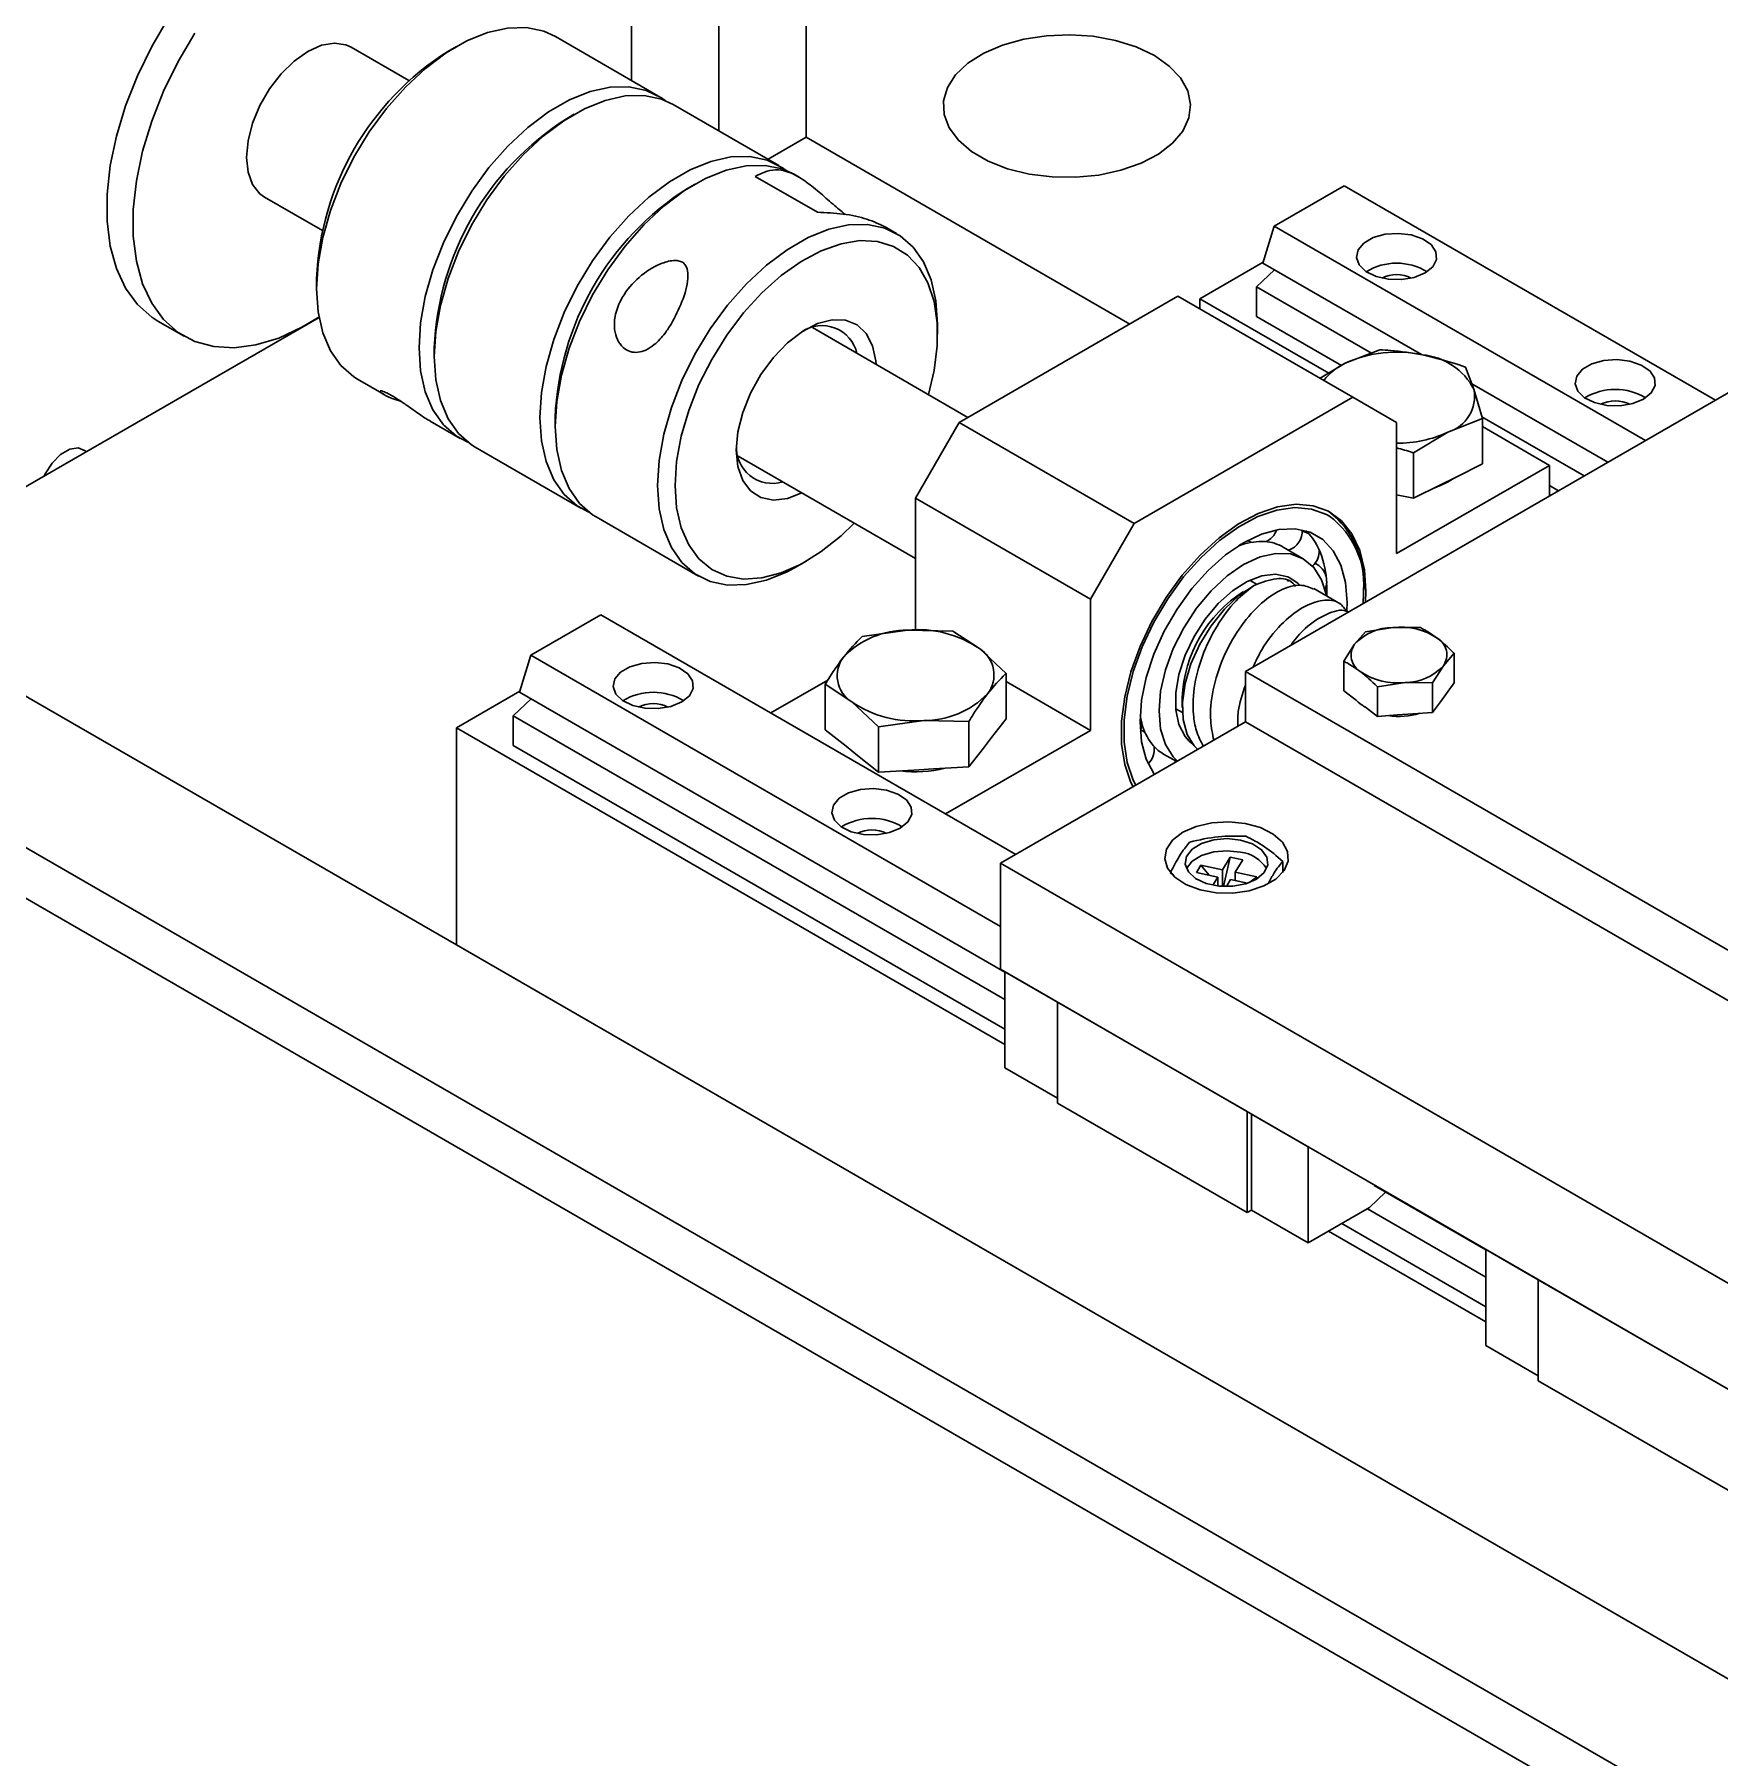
# Model space of a CAD drawing. Header units: millimetres. Extents: x 0 to 4412, y -498 to 1086.
# Drawn here: x 4272.12 to 4299.37, y 417.89 to 445.76 of the extents above; entities that cross this region are included whole.
import ezdxf

# ---------------------------------------------------------------- set-up
doc = ezdxf.new("R2010")
doc.units = ezdxf.units.MM
doc.header["$LTSCALE"] = 1.8

msp = doc.modelspace()

# ---------------------------------------------------------------- linework, layer by layer
at = {"color": 7, "linetype": 'Continuous', "lineweight": 30}
for p, q in [((4281.7719, 445.012), (4281.7719, 448.6649)), ((4284.6003, 444.0923), (4284.6003, 448.6649)), ((4283.1861, 444.1956), (4283.1861, 447.8485)), ((4282.2002, 444.7648), (4280.5433, 445.7213)), ((4278.1752, 445.0099), (4277.2392, 445.5503)), ((4278.9431, 445.5626), (4278.8017, 445.481)), ((4284.1553, 443.6361), (4282.4468, 444.6224)), ((4280.8466, 444.4638), (4280.7233, 444.3926)), ((4252.0734, 444.0919), (4336.7848, 395.189)), ((4283.9827, 443.7357), (4284.6003, 444.0923)), ((4289.8319, 441.0721), (4284.6003, 444.0923)), ((4283.7751, 443.4591), (4284.7807, 442.8786)), ((4284.4783, 443.4496), (4284.4019, 443.4938)), ((4252.0734, 443.2753), (4336.9262, 394.2908)), ((4275.8394, 443.1253), (4276.7753, 442.585)), ((4282.8016, 443.3351), (4282.6783, 443.264)), ((4292.1664, 442.6534), (4293.2977, 443.3065)), ((4299.3023, 439.8402), (4293.2977, 443.3065)), ((4286.0588, 442.5373), (4285.8733, 442.6443)), ((4291.9825, 442.0573), (4292.1664, 442.6534)), ((4298.1709, 439.187), (4292.1664, 442.6534)), ((4290.9643, 441.4803), (4291.9866, 442.0705)), ((4294.5474, 440.5767), (4291.9825, 442.0573)), ((4276.6807, 441.8069), (4276.6807, 441.6437)), ((4291.8835, 441.6736), (4292.1699, 441.9492)), ((4287.0752, 439.4807), (4290.6107, 441.5217)), ((4293.4392, 439.8889), (4290.6107, 441.5217)), ((4290.9643, 441.4803), (4293.049, 440.2768)), ((4290.9643, 441.3176), (4290.9643, 441.4803)), ((4293.7383, 440.6029), (4291.8835, 441.6736)), ((4291.8835, 441.1946), (4291.8835, 441.6736)), ((4276.7209, 441.1764), (4271.8724, 438.3774)), ((4293.2568, 440.4018), (4291.8835, 441.1946)), ((4274.1152, 441.1185), (4274.5395, 440.8736)), ((4287.2142, 439.5609), (4284.6983, 441.0133)), ((4286.7216, 440.9089), (4286.7216, 441.0722)), ((4278.5842, 440.6871), (4278.5842, 440.5448)), ((4293.8732, 440.6557), (4293.316, 440.4375)), ((4293.316, 440.4375), (4292.911, 440.1938)), ((4295.3971, 440.0169), (4295.2606, 440.3753)), ((4277.3436, 440.1786), (4277.7745, 439.9298)), ((4297.5628, 438.8359), (4295.3633, 440.1057)), ((4289.9036, 437.8479), (4293.4392, 439.8889)), ((4291.7007, 435.4518), (4299.6203, 440.0237)), ((4294.1463, 439.4806), (4293.4392, 439.8889)), ((4295.5336, 439.5415), (4295.3971, 440.0169)), ((4280.5393, 439.5585), (4280.5393, 439.4162)), ((4294.9765, 439.3233), (4295.5336, 439.5415)), ((4297.1809, 438.6155), (4295.5251, 439.5714)), ((4295.5336, 438.808), (4295.5336, 439.5415)), ((4278.5197, 439.4996), (4279.0005, 439.222)), ((4286.3681, 438.256), (4287.0752, 439.4807)), ((4287.0752, 439.4807), (4289.9036, 437.8479)), ((4294.1463, 439.4806), (4294.1463, 437.3576)), ((4294.4193, 438.9881), (4294.9765, 439.3233)), ((4295.5336, 439.4141), (4296.6211, 438.7863)), ((4279.2471, 439.0797), (4280.9555, 438.0934)), ((4294.4193, 438.2546), (4294.4193, 438.9881)), ((4283.4984, 438.9348), (4286.3681, 437.2782)), ((4294.1463, 437.3576), (4296.6211, 438.7863)), ((4295.5336, 438.808), (4295.0977, 438.5915)), ((4296.6211, 438.7863), (4296.6211, 438.2923)), ((4294.8553, 438.4711), (4294.4193, 438.2546)), ((4295.0977, 438.5915), (4294.8553, 438.4711)), ((4294.9688, 438.5157), (4295.0514, 438.5634)), ((4296.766, 438.376), (4296.6211, 438.4596)), ((4289.1965, 436.6231), (4286.3681, 438.256)), ((4286.3681, 436.133), (4286.3681, 438.256)), ((4294.4193, 438.2546), (4294.1463, 438.3097)), ((4281.2021, 437.9511), (4282.859, 436.9946)), ((4289.9036, 437.8479), (4289.1965, 436.6231)), ((4267.6298, 437.561), (4336.9262, 397.557)), ((4291.9751, 437.5549), (4292.0176, 437.5529)), ((4291.5959, 437.4866), (4291.6284, 437.5093)), ((4292.638, 437.2766), (4292.3124, 437.4646)), ((4292.8889, 437.4289), (4292.8674, 437.473)), ((4284.4593, 437.1532), (4284.6007, 437.2349)), ((4291.8938, 436.8594), (4291.7789, 436.9258)), ((4292.4019, 436.9117), (4292.3789, 436.9258)), ((4293.2346, 436.5473), (4292.8101, 436.7923)), ((4292.9902, 436.7794), (4293.0157, 436.8845)), ((4293.0156, 436.883), (4293.0112, 436.9419)), ((4293.6034, 436.5503), (4293.6089, 436.7207)), ((4289.1965, 434.5001), (4289.1965, 436.6231)), ((4293.3449, 436.5683), (4293.3411, 436.4365)), ((4280.1455, 435.7139), (4281.2769, 436.3671)), ((4287.9887, 432.4924), (4281.2769, 436.3671)), ((4294.0871, 436.164), (4293.6415, 436.0956)), ((4294.5327, 436.1609), (4294.0871, 436.164)), ((4286.237, 436.1211), (4285.5059, 436.0189)), ((4286.968, 436.1063), (4286.237, 436.1211)), ((4287.3991, 435.8212), (4286.968, 436.1063)), ((4293.4677, 435.8922), (4293.2939, 435.6174)), ((4293.6415, 436.0956), (4293.4677, 435.8922)), ((4279.9617, 435.1179), (4280.1455, 435.7139)), ((4287.7409, 431.3292), (4280.1455, 435.7139)), ((4287.8302, 435.419), (4287.3991, 435.8212)), ((4293.2939, 435.1387), (4293.2939, 435.6174)), ((4294.9025, 435.5447), (4295.0763, 435.748)), ((4295.0763, 435.2694), (4295.0763, 435.748)), ((4287.8302, 434.6855), (4287.8302, 435.419)), ((4340.0627, 407.5331), (4291.7007, 435.4518)), ((4291.7007, 434.6353), (4291.7007, 435.4518)), ((4294.7287, 435.2698), (4294.9025, 435.5447)), ((4267.6298, 435.1114), (4336.9262, 395.1074)), ((4278.9435, 434.5409), (4279.9658, 435.131)), ((4287.8116, 430.5862), (4279.9617, 435.1179)), ((4284.0253, 434.7805), (4284.9488, 435.3136)), ((4284.906, 434.5107), (4284.906, 435.2442)), ((4284.906, 435.2442), (4285.337, 434.9591)), ((4287.8302, 435.2889), (4289.1965, 434.5001)), ((4293.49, 434.9898), (4293.2939, 435.1387)), ((4293.8375, 435.2045), (4294.2831, 435.2729)), ((4293.8375, 434.7258), (4293.8375, 435.2045)), ((4294.2831, 435.2729), (4294.7287, 435.2698)), ((4294.7287, 434.7912), (4294.7287, 435.2698)), ((4294.9509, 435.0969), (4294.8541, 434.9636)), ((4295.0763, 435.2694), (4294.9509, 435.0969)), ((4279.8627, 434.7341), (4280.1491, 435.0097)), ((4285.337, 434.9591), (4285.7681, 434.557)), ((4290.579, 434.8473), (4290.6837, 434.7868)), ((4290.6814, 435.0307), (4290.6814, 434.8675)), ((4293.6298, 434.8813), (4293.6425, 434.874)), ((4293.8375, 434.7258), (4293.6414, 434.8748)), ((4294.4072, 434.7676), (4294.159, 434.7494)), ((4294.7287, 434.7912), (4294.4072, 434.7676)), ((4294.8541, 434.9636), (4294.7287, 434.7912)), ((4278.9435, 434.5409), (4287.8116, 429.4214)), ((4278.9435, 431.0297), (4278.9435, 434.5409)), ((4287.8116, 430.1453), (4279.8627, 434.7341)), ((4279.8627, 434.2551), (4279.8627, 434.7341)), ((4285.2433, 434.2418), (4284.906, 434.5107)), ((4285.7681, 434.557), (4286.4992, 434.6592)), ((4285.7681, 433.8234), (4285.7681, 434.557)), ((4286.4992, 434.6592), (4287.2302, 434.6444)), ((4286.8537, 433.1477), (4289.1965, 434.5001)), ((4287.2302, 433.9108), (4287.2302, 434.6444)), ((4287.8302, 434.6855), (4287.5955, 434.3824)), ((4287.7409, 432.3494), (4291.7007, 434.6353)), ((4290.0267, 434.6142), (4290.0148, 434.6614)), ((4340.0627, 406.7165), (4291.7007, 434.6353)), ((4291.7007, 434.6353), (4304.3862, 427.3121)), ((4294.159, 434.7494), (4293.8375, 434.7258)), ((4287.8116, 429.6663), (4279.8627, 434.2551)), ((4285.4308, 434.0923), (4285.2433, 434.2418)), ((4287.465, 434.2139), (4287.2302, 433.9108)), ((4287.5955, 434.3824), (4287.465, 434.2139)), ((4290.2147, 434.2506), (4290.1883, 434.282)), ((4290.8515, 434.2768), (4290.7929, 434.3247)), ((4285.7681, 433.8234), (4285.4308, 434.0923)), ((4290.3792, 434.1158), (4290.59, 433.9941)), ((4290.5672, 433.9809), (4290.5645, 434.0089)), ((4286.3402, 433.8576), (4285.7681, 433.8234)), ((4286.6582, 433.8766), (4286.3402, 433.8576)), ((4287.2302, 433.9108), (4286.6582, 433.8766)), ((4287.7409, 430.6346), (4287.7409, 432.3494)), ((4300.4264, 425.0262), (4287.7409, 432.3494)), ((4290.982, 432.3187), (4290.908, 432.2001)), ((4290.982, 432.3187), (4291.3309, 432.2463)), ((4290.982, 432.3187), (4291.1177, 432.1566)), ((4291.4564, 432.4477), (4291.3309, 432.2463)), ((4291.4564, 432.4477), (4291.3479, 431.9758)), ((4291.6619, 432.405), (4291.4564, 432.4477)), ((4291.6619, 432.405), (4291.5364, 432.2036)), ((4292.3058, 432.2028), (4292.3058, 432.3807)), ((4290.4875, 432.1916), (4290.5408, 432.1619)), ((4290.908, 432.2001), (4291.2569, 432.1276)), ((4291.2569, 432.1276), (4291.1752, 431.9965)), ((4291.2569, 431.9833), (4291.2569, 432.1276)), ((4291.2569, 431.9902), (4291.2634, 431.9825)), ((4291.3309, 431.9767), (4291.3309, 432.2463)), ((4291.4624, 432.085), (4291.3938, 431.9748)), ((4291.4624, 432.085), (4291.7361, 432.0281)), ((4291.5364, 432.2036), (4291.8853, 432.1311)), ((4291.5364, 432.0696), (4291.5364, 432.2036)), ((4291.7678, 432.0396), (4291.8853, 432.1311)), ((4291.8521, 432.0779), (4291.8853, 432.1311)), ((4335.512, 398.3734), (4278.9435, 431.0297)), ((4300.4264, 423.3114), (4287.7409, 430.6346)), ((4287.8116, 429.0424), (4287.8116, 430.5938)), ((4287.8116, 430.5938), (4288.6602, 430.1039)), ((4287.8116, 430.5938), (4287.8116, 430.5938)), ((4291.729, 428.3324), (4288.6602, 430.104)), ((4288.6602, 430.104), (4288.6602, 428.4709)), ((4287.8116, 429.0424), (4288.6602, 428.5525)), ((4291.729, 426.6993), (4288.6602, 428.4709)), ((4291.729, 428.3324), (4291.729, 426.6993)), ((4292.7189, 427.7609), (4291.7997, 428.2915)), ((4291.7997, 428.2915), (4291.7997, 428.2915)), ((4291.7997, 428.2915), (4291.7997, 426.7401)), ((4292.7189, 427.7609), (4292.7189, 426.2094)), ((4292.719, 427.7609), (4292.7189, 427.7609)), ((4293.7089, 426.7809), (4293.9693, 427.0315)), ((4295.5898, 426.096), (4293.7827, 427.1392)), ((4291.7997, 426.7401), (4291.729, 426.6993)), ((4292.7189, 426.2094), (4291.7997, 426.7401)), ((4292.7189, 426.2094), (4293.7089, 426.7809)), ((4295.5898, 425.6551), (4293.6742, 426.7609)), ((4295.5898, 425.1761), (4293.2594, 426.5214)), ((4293.0472, 426.3989), (4295.5898, 424.9311)), ((4295.5898, 426.1035), (4295.5898, 426.1036)), ((4295.5898, 426.1035), (4296.4383, 425.6137)), ((4295.5898, 424.5521), (4295.5898, 426.1035)), ((4299.5072, 423.8421), (4296.4383, 425.6137)), ((4296.4383, 425.6137), (4296.4383, 423.9806)), ((4295.5898, 424.5521), (4296.4383, 424.0623)), ((4299.5072, 422.209), (4296.4383, 423.9806))]:
    msp.add_line(p, q, dxfattribs=at)
at = {"color": 7, "linetype": 'Continuous', "lineweight": 30, "flags": 128}
for points in [[(4274.1152, 441.1185), (4274.0173, 441.1808), (4273.7832, 441.3881), (4273.5906, 441.6523), (4273.4431, 441.9689), (4273.3433, 442.3321), (4273.2929, 442.7354), (4273.2929, 443.1717), (4273.3433, 443.6332), (4273.4431, 444.1116), (4273.5906, 444.5985), (4273.7832, 445.085), (4274.0173, 445.5626), (4274.2889, 446.0227)], [(4276.7198, 441.1825), (4276.4448, 441.0189), (4276.0689, 440.8455), (4275.7013, 440.7345), (4275.3487, 440.6878), (4275.0174, 440.7062), (4274.7132, 440.7894), (4274.4416, 440.9359), (4274.2074, 441.1432), (4274.0149, 441.4074), (4273.8674, 441.7239), (4273.7676, 442.0871), (4273.7172, 442.4905), (4273.7172, 442.9268), (4273.7676, 443.3883), (4273.8674, 443.8667), (4274.0149, 444.3536), (4274.2074, 444.8401), (4274.4416, 445.3177), (4274.7132, 445.7778)], [(4280.5433, 445.7213), (4280.3543, 445.8072), (4280.0748, 445.8659), (4279.7701, 445.8594), (4279.447, 445.788), (4279.1126, 445.6531), (4278.7744, 445.4579), (4278.44, 445.2067), (4278.1168, 444.905), (4277.8121, 444.5596), (4277.5327, 444.1783), (4277.2848, 443.7696), (4277.0739, 443.3425), (4276.9048, 442.9067), (4276.7813, 442.4719), (4276.706, 442.0477), (4276.6807, 441.6437), (4276.706, 441.2688), (4276.7813, 440.9315), (4276.9048, 440.6393), (4277.0739, 440.3987), (4277.2848, 440.2151), (4277.3436, 440.1786)], [(4290.2289, 445.4135), (4289.9357, 445.5532), (4289.602, 445.6584), (4289.2398, 445.7253), (4288.8623, 445.7513), (4288.483, 445.7357), (4288.1157, 445.6788), (4287.7737, 445.5829), (4287.4694, 445.4514), (4287.2136, 445.289), (4287.0157, 445.1016), (4286.8828, 444.8959), (4286.8198, 444.6794), (4286.8288, 444.46), (4286.9096, 444.2455), (4287.0593, 444.0437), (4287.2724, 443.862), (4287.5413, 443.7068), (4287.8562, 443.5837), (4288.2057, 443.4973), (4288.5772, 443.4507), (4288.9574, 443.4454), (4289.3323, 443.4818), (4289.6886, 443.5585), (4290.0132, 443.6728), (4290.2946, 443.8204), (4290.5224, 443.9961), (4290.6886, 444.1936), (4290.787, 444.4056), (4290.8141, 444.6245), (4290.769, 444.8425), (4290.6532, 445.0516), (4290.471, 445.2442), (4290.2289, 445.4135)], [(4275.8394, 443.1253), (4275.7653, 443.1782), (4275.6474, 443.3269), (4275.5742, 443.5263), (4275.5494, 443.7663), (4275.5742, 444.035), (4275.6474, 444.3189), (4275.7653, 444.6037), (4275.9221, 444.8752), (4276.1098, 445.1198), (4276.319, 445.3251), (4276.5393, 445.481), (4276.7596, 445.5795), (4276.9688, 445.6157), (4277.1565, 445.5879), (4277.2392, 445.5503)], [(4279.1286, 439.1591), (4278.9417, 439.2586), (4278.7308, 439.4422), (4278.5617, 439.6828), (4278.4382, 439.975), (4278.3629, 440.3123), (4278.3376, 440.6871), (4278.3629, 441.0912), (4278.4382, 441.5154), (4278.5617, 441.9502), (4278.7308, 442.386), (4278.9417, 442.8131), (4279.1896, 443.2218), (4279.469, 443.6031), (4279.7737, 443.9485), (4280.0969, 444.2501), (4280.4313, 444.5014), (4280.7695, 444.6966), (4281.1039, 444.8315), (4281.427, 444.9029), (4281.7317, 444.9094), (4282.0112, 444.8507), (4282.2591, 444.7282), (4282.3188, 444.6853)], [(4279.2471, 439.0797), (4279.1883, 439.1162), (4278.9774, 439.2998), (4278.8083, 439.5404), (4278.6848, 439.8326), (4278.6095, 440.1699), (4278.5842, 440.5448), (4278.6095, 440.9488), (4278.6848, 441.373), (4278.8083, 441.8078), (4278.9774, 442.2437), (4279.1883, 442.6707), (4279.4362, 443.0795), (4279.7156, 443.4608), (4280.0203, 443.8061), (4280.3435, 444.1078), (4280.6779, 444.359), (4281.0161, 444.5543), (4281.3505, 444.6891), (4281.6736, 444.7606), (4281.9783, 444.767), (4282.2578, 444.7083), (4282.4468, 444.6224)], [(4281.0836, 438.0305), (4280.8967, 438.13), (4280.6858, 438.3136), (4280.5167, 438.5542), (4280.3932, 438.8464), (4280.3179, 439.1837), (4280.2926, 439.5585), (4280.3179, 439.9626), (4280.3932, 440.3867), (4280.5167, 440.8216), (4280.6858, 441.2574), (4280.8967, 441.6845), (4281.1446, 442.0932), (4281.424, 442.4745), (4281.7287, 442.8199), (4282.0519, 443.1215), (4282.3863, 443.3728), (4282.7245, 443.568), (4283.0589, 443.7029), (4283.3821, 443.7743), (4283.6868, 443.7808), (4283.9662, 443.7221), (4284.2141, 443.5996), (4284.2738, 443.5567)], [(4281.2021, 437.9511), (4281.1433, 437.9876), (4280.9324, 438.1712), (4280.7633, 438.4118), (4280.6398, 438.704), (4280.5645, 439.0413), (4280.5393, 439.4162), (4280.5645, 439.8202), (4280.6398, 440.2444), (4280.7633, 440.6792), (4280.9324, 441.1151), (4281.1433, 441.5421), (4281.3912, 441.9509), (4281.6706, 442.3322), (4281.9753, 442.6775), (4282.2985, 442.9792), (4282.6329, 443.2304), (4282.9711, 443.4257), (4283.3055, 443.5605), (4283.6287, 443.632), (4283.9334, 443.6384), (4284.2128, 443.5797), (4284.4019, 443.4938)], [(4282.1962, 438.4597), (4282.2214, 438.8637), (4282.2967, 439.2879), (4282.4202, 439.7227), (4282.5893, 440.1586), (4282.8002, 440.5856), (4283.0481, 440.9944), (4283.3275, 441.3757), (4283.6322, 441.721), (4283.9554, 442.0227), (4284.2898, 442.2739), (4284.628, 442.4692), (4284.9624, 442.604), (4285.2856, 442.6755), (4285.5903, 442.6819), (4285.8697, 442.6232), (4286.1176, 442.5007), (4286.3285, 442.3171), (4286.4976, 442.0765), (4286.6211, 441.7843), (4286.6964, 441.447), (4286.7216, 441.0722)], [(4286.5752, 439.9298), (4286.6658, 440.3185), (4286.7154, 440.7178), (4286.7154, 441.0928), (4286.6658, 441.4348), (4286.5679, 441.7358), (4286.4237, 441.9887), (4286.2369, 442.1876), (4286.0117, 442.3278), (4285.7534, 442.4061), (4285.4681, 442.4205), (4285.1624, 442.3708), (4284.8436, 442.2582), (4284.5191, 442.0852), (4284.1964, 441.8559), (4283.8833, 441.5758), (4283.5869, 441.2513), (4283.3143, 440.8901), (4283.0719, 440.5006), (4282.8652, 440.0919), (4282.6993, 439.6738), (4282.5779, 439.2558), (4282.5039, 438.8479), (4282.479, 438.4597), (4282.479, 438.4597)], [(4294.6059, 441.8982), (4294.7302, 441.9988), (4294.7913, 442.1171), (4294.7824, 442.2406), (4294.7046, 442.3556), (4294.5664, 442.4499), (4294.3825, 442.5131), (4294.1731, 442.5385), (4293.9608, 442.5232), (4293.7686, 442.4689), (4293.6173, 442.3816), (4293.5233, 442.2706), (4293.4968, 442.1481), (4293.5407, 442.0272), (4293.6503, 441.921), (4293.8135, 441.8412), (4294.0129, 441.7963), (4294.2267, 441.7912), (4294.4317, 441.8265), (4294.6059, 441.8982)], [(4283.4689, 439.0311), (4283.4954, 439.3273), (4283.5735, 439.6401), (4283.6996, 439.955), (4283.8679, 440.2572), (4284.0704, 440.5326), (4284.2976, 440.7684), (4284.5391, 440.9535), (4284.7834, 441.0792), (4285.0191, 441.1397), (4285.2352, 441.1321), (4285.4217, 441.0569), (4285.5697, 440.9175), (4285.6725, 440.7204), (4285.7251, 440.4748), (4285.7295, 440.418)], [(4298.1414, 439.8572), (4298.2658, 439.9577), (4298.3268, 440.0761), (4298.318, 440.1995), (4298.2402, 440.3146), (4298.1019, 440.4089), (4297.9181, 440.4721), (4297.7087, 440.4975), (4297.4963, 440.4822), (4297.3041, 440.4279), (4297.1528, 440.3406), (4297.0588, 440.2296), (4297.0324, 440.107), (4297.0763, 439.9861), (4297.1858, 439.88), (4297.3491, 439.8002), (4297.5484, 439.7553), (4297.7622, 439.7502), (4297.9673, 439.7854), (4298.1414, 439.8572)], [(4272.9598, 439.0051), (4272.94, 439.0231), (4272.8272, 439.0673), (4272.6887, 439.0456), (4272.5414, 438.9605), (4272.4029, 438.8224), (4272.29, 438.6478), (4272.2703, 438.6071)], [(4284.5296, 438.3395), (4284.2976, 438.2507), (4284.0704, 438.2241), (4283.8679, 438.2657), (4283.6996, 438.3737), (4283.5735, 438.5429), (4283.4954, 438.7656), (4283.4689, 439.0311)], [(4284.4593, 437.1532), (4284.2898, 437.0627), (4283.9554, 436.9278), (4283.6322, 436.8564), (4283.3275, 436.8499), (4283.0481, 436.9086), (4282.8002, 437.0311), (4282.5893, 437.2147), (4282.4202, 437.4553), (4282.2967, 437.7475), (4282.2214, 438.0848), (4282.1962, 438.4597)], [(4282.479, 438.4597), (4282.5039, 438.1001), (4282.5779, 437.7776), (4282.6993, 437.4999), (4282.8652, 437.2733), (4283.0719, 437.1033), (4283.3143, 436.9937), (4283.5869, 436.9472), (4283.8833, 436.9649), (4284.1964, 437.0463), (4284.5191, 437.1895), (4284.8436, 437.3913), (4285.1624, 437.6467), (4285.3753, 437.8513)], [(4294.7352, 438.4115), (4294.8672, 438.4635), (4294.9688, 438.5157)], [(4293.646, 436.5748), (4293.6513, 436.7452), (4293.6256, 437.0972), (4293.5494, 437.4104), (4293.4245, 437.6768), (4293.2542, 437.8895), (4293.0429, 438.0429), (4292.7961, 438.1331), (4292.5202, 438.1578), (4292.2222, 438.1163), (4291.91, 438.0096), (4291.5917, 437.8407), (4291.2754, 437.6137), (4290.9693, 437.3347), (4290.6814, 437.0108), (4290.4192, 436.6504), (4290.1894, 436.2628), (4289.998, 435.8582), (4289.8499, 435.4469), (4289.749, 435.0396), (4289.6979, 434.6469), (4289.6979, 434.279), (4289.749, 433.9453), (4289.8499, 433.6546), (4289.8842, 433.5866)], [(4293.0606, 437.9637), (4293.0135, 437.9906), (4292.772, 438.0789), (4292.502, 438.103), (4292.2104, 438.0624), (4291.9049, 437.9581), (4291.5934, 437.7927), (4291.2838, 437.5706), (4290.9844, 437.2975), (4290.7027, 436.9806), (4290.446, 436.6279), (4290.2212, 436.2487), (4290.0339, 435.8527), (4289.889, 435.4502), (4289.7902, 435.0517), (4289.7402, 434.6674), (4289.7402, 434.3074), (4289.7902, 433.9808), (4289.889, 433.6963), (4289.9313, 433.6138)], [(4290.231, 433.7869), (4290.2221, 433.7993), (4290.0988, 434.0335), (4290.0233, 434.3153), (4289.9979, 434.6362), (4290.0233, 434.9864), (4290.0988, 435.3554), (4290.2221, 435.7318), (4290.3894, 436.1043), (4290.5957, 436.4616), (4290.8346, 436.7928), (4291.099, 437.0878), (4291.3808, 437.3376), (4291.6714, 437.5347), (4291.962, 437.6731), (4292.2438, 437.7486), (4292.5081, 437.7589), (4292.7471, 437.7036), (4292.9534, 437.5845), (4293.1207, 437.4051), (4293.244, 437.171), (4293.3195, 436.8892), (4293.3449, 436.5683), (4293.3449, 436.5683)], [(4291.7347, 437.5699), (4291.7785, 437.5482), (4291.7981, 437.541)], [(4292.7233, 437.6827), (4292.6667, 437.7068), (4292.6199, 437.7178)], [(4290.6023, 434.0012), (4290.5347, 434.069), (4290.4084, 434.269), (4290.3306, 434.5202), (4290.3043, 434.813), (4290.3306, 435.1362), (4290.4084, 435.4772), (4290.5347, 435.8231), (4290.7047, 436.1605), (4290.9119, 436.4764), (4291.1482, 436.7587), (4291.4047, 436.9966), (4291.6714, 437.1809), (4291.9381, 437.3045), (4292.1945, 437.3627), (4292.4309, 437.3533), (4292.6381, 437.2765), (4292.8081, 437.1355), (4292.9344, 436.9355), (4293.0122, 436.6842), (4293.014, 436.6746)], [(4290.7929, 434.3247), (4290.7262, 434.3999), (4290.626, 434.592), (4290.5748, 434.8314), (4290.5748, 435.1069), (4290.626, 435.4055), (4290.7262, 435.7133), (4290.8706, 436.0159), (4291.0524, 436.2992), (4291.2631, 436.5499), (4291.4929, 436.7562), (4291.7311, 436.9086), (4291.9665, 437), (4292.1881, 437.0259), (4292.3855, 436.9853), (4292.4109, 436.9743)], [(4291.8442, 436.8447), (4291.5975, 436.6789), (4291.3612, 436.4577), (4291.1465, 436.1918), (4290.9636, 435.8936), (4290.8214, 435.5777), (4290.7266, 435.259), (4290.6838, 434.9528), (4290.695, 434.6738), (4290.7596, 434.4353), (4290.8747, 434.2488), (4290.9324, 434.1918)], [(4292.4109, 436.9743), (4292.5495, 436.8801), (4292.5748, 436.8547)], [(4282.5851, 434.9588), (4282.7094, 435.0593), (4282.7705, 435.1777), (4282.7616, 435.3011), (4282.6838, 435.4162), (4282.5455, 435.5104), (4282.3617, 435.5737), (4282.1523, 435.599), (4281.94, 435.5837), (4281.7477, 435.5295), (4281.5964, 435.4421), (4281.5025, 435.3312), (4281.476, 435.2086), (4281.5199, 435.0877), (4281.6294, 434.9816), (4281.7927, 434.9017), (4281.9921, 434.8568), (4282.2058, 434.8517), (4282.4109, 434.887), (4282.5851, 434.9588)], [(4290.0148, 434.6614), (4290.0042, 434.7122), (4290.0001, 434.7355)], [(4290.0034, 434.483), (4290.011, 434.5034), (4290.0276, 434.6134)], [(4290.0782, 434.4672), (4290.0351, 434.4903), (4290.0099, 434.5002)], [(4286.1206, 432.9177), (4286.2449, 433.0183), (4286.306, 433.1367), (4286.2971, 433.2601), (4286.2194, 433.3752), (4286.0811, 433.4694), (4285.8973, 433.5326), (4285.6878, 433.558), (4285.4755, 433.5427), (4285.2833, 433.4885), (4285.132, 433.4011), (4285.038, 433.2901), (4285.0115, 433.1676), (4285.0554, 433.0467), (4285.165, 432.9406), (4285.3283, 432.8607), (4285.5276, 432.8158), (4285.7414, 432.8107), (4285.9465, 432.846), (4286.1206, 432.9177)], [(4290.6895, 432.8515), (4290.525, 432.7262), (4290.4251, 432.5799), (4290.3972, 432.4235), (4290.4435, 432.2686), (4290.5605, 432.1266), (4290.7395, 432.0081), (4290.9672, 431.9219), (4291.2267, 431.8744), (4291.4989, 431.869), (4291.7635, 431.9062), (4292.0009, 431.9833), (4292.1935, 432.0944), (4292.3269, 432.2315), (4292.3914, 432.3842), (4292.3821, 432.5413), (4292.2997, 432.6912), (4292.1504, 432.8226), (4291.9451, 432.926), (4291.6992, 432.9935), (4291.4308, 433.0202), (4291.1599, 433.0041), (4290.9065, 432.9464), (4290.6895, 432.8515)], [(4291.6235, 432.7255), (4291.4065, 432.7483), (4291.1884, 432.7292), (4290.9929, 432.6703), (4290.8412, 432.5779), (4290.7496, 432.462), (4290.7282, 432.3353), (4290.7792, 432.2114), (4290.8971, 432.1038), (4291.0692, 432.0242), (4291.2767, 431.9811), (4291.4972, 431.9792), (4291.7069, 432.0188), (4291.8829, 432.0955), (4292.0062, 432.201), (4292.0635, 432.324), (4292.0485, 432.451), (4291.9629, 432.5684), (4291.8159, 432.6633), (4291.6235, 432.7255)], [(4291.6235, 432.5296), (4291.4065, 432.5524), (4291.1884, 432.5333), (4290.9929, 432.4743), (4290.8412, 432.3819), (4290.7496, 432.2661), (4290.7485, 432.2636)]]:
    msp.add_lwpolyline(points, dxfattribs=at)
at = {"color": 7, "linetype": 'Continuous', "lineweight": 30}
for centre, radius, start, end in [((4281.2564, 441.6147), 4.5798, 122.41167, 177.5937), ((4283.199, 440.4932), 4.6189, 122.41167, 177.5937), ((4285.1541, 439.3646), 4.6189, 122.41167, 177.5937), ((4294.1463, 441.1063), 0.9499, 58.77814, 121.22186), ((4294.1463, 441.3466), 0.5243, 63.09489, 116.90511), ((4284.8531, 440.4638), 0.5818, 13.23501, 124.07732), ((4294.1497, 438.5977), 2.0199, 78.08126, 114.3765), ((4293.6954, 439.6073), 0.9128, 114.55796, 142.71451), ((4294.4718, 439.5352), 1.0432, 27.5043, 84.77161), ((4294.7991, 439.9052), 0.6083, 286.95176, 10.58221), ((4297.6818, 439.0653), 0.9499, 58.77814, 121.22186), ((4297.6818, 439.3056), 0.5243, 63.09489, 116.90511), ((4294.1719, 441.0533), 1.908, 269.23154, 294.94353), ((4284.0517, 439.0756), 0.5818, 175.9292, 286.76922), ((4292.1803, 436.8984), 1.4344, 354.85046, 52.67925), ((4292.2476, 436.8627), 1.3687, 354.0448, 53.55605), ((4291.9692, 436.5015), 1.0534, 89.67503, 110.82803), ((4291.9734, 436.8695), 0.6848, 60.33255, 86.30347), ((4291.9, 437.8497), 0.325, 293.60985, 340.6942), ((4292.2949, 437.7227), 0.325, 288.62702, 3.41012), ((4292.0296, 437.0507), 0.9383, 26.74705, 46.06214), ((4292.5686, 437.3969), 0.325, 312.5134, 4.12284), ((4291.5304, 436.829), 1.4851, 4.36097, 23.82814), ((4292.6915, 436.9076), 0.325, 14.2895, 65.00333), ((4292.817, 434.9409), 2.1375, 122.41507, 177.59031), ((4290.8269, 436.755), 2.1924, 357.84226, 3.34543), ((4294.0903, 435.3151), 0.8489, 90.21195, 137.16763), ((4294.2033, 435.0761), 1.0942, 56.66945, 96.09617), ((4286.2284, 434.693), 1.4282, 89.65594, 135.71932), ((4286.4052, 434.3716), 1.7576, 55.5631, 95.49246), ((4293.7188, 435.7139), 0.308, 144.61857, 240.18946), ((4294.6514, 435.723), 0.308, 324.61857, 60.18946), ((4285.5987, 435.3833), 0.4984, 142.00683, 238.32844), ((4287.1374, 435.397), 0.4984, 322.00683, 58.32844), ((4294.1669, 436.3609), 1.0942, 236.66945, 276.09617), ((4294.28, 436.1218), 0.8489, 270.21195, 317.16763), ((4282.1254, 434.1668), 0.9499, 58.77814, 121.22186), ((4286.5078, 436.0873), 1.4282, 269.65594, 315.71932), ((4282.1254, 434.4072), 0.5243, 63.09489, 116.90511), ((4286.331, 436.4087), 1.7576, 235.5631, 275.49246), ((4294.1852, 435.8512), 1.1266, 261.01044, 287.37375), ((4289.7027, 434.6062), 0.325, 1.26074, 5.68264), ((4290.9181, 434.8425), 0.9202, 194.36603, 217.52401), ((4289.9037, 434.193), 0.325, 314.1419, 8.19714), ((4290.7122, 434.6901), 0.6639, 221.45855, 239.89144), ((4286.3681, 435.7684), 1.9401, 262.60904, 284.23182), ((4285.661, 432.1258), 0.9499, 58.77814, 121.22186), ((4285.661, 432.3661), 0.5243, 63.09489, 116.90511), ((4291.5588, 431.9605), 0.5728, 31.9564, 83.51966)]:
    msp.add_arc(centre, radius, start, end, dxfattribs=at)
for points, knots in [([(4285.2279, 442.844), (4285.1623, 442.8991), (4285.0141, 443.0235), (4284.7942, 443.2196), (4284.5381, 443.4235), (4284.3089, 443.5459), (4284.1001, 443.5746), (4283.9344, 443.5421), (4283.8247, 443.4849), (4283.7751, 443.4591)], [0, 0, 0, 0, 0.0955004, 0.2156457, 0.3484023, 0.5555994, 0.7103091, 0.8691711, 1, 1, 1, 1]), ([(4284.7807, 442.8786), (4284.921, 442.8732), (4285.2052, 442.8623), (4285.598, 442.7751), (4285.7808, 442.6864), (4285.8722, 442.6421)], [0, 0, 0, 0, 0.3279938, 0.6644118, 1, 1, 1, 1]), ([(4282.4137, 441.0695), (4282.4773, 441.1908), (4282.6066, 441.4373), (4282.6914, 441.7474), (4282.6873, 441.9465), (4282.6432, 442.0369), (4282.5858, 442.0822), (4282.5004, 442.1033), (4282.3658, 442.0928), (4282.1324, 442.0069), (4281.8415, 441.8029), (4281.6068, 441.5074), (4281.5007, 441.2156), (4281.4901, 440.9919), (4281.5388, 440.8136), (4281.6307, 440.6869), (4281.7502, 440.6187), (4281.8789, 440.6067), (4282.0132, 440.6459), (4282.1663, 440.7471), (4282.3037, 440.8976), (4282.3822, 441.0203), (4282.4137, 441.0695)], [0, 0, 0, 0, 0.0930267, 0.1890213, 0.2341536, 0.255105, 0.2762358, 0.2949366, 0.3223106, 0.3716753, 0.4639491, 0.560555, 0.6227443, 0.6721848, 0.7129612, 0.7539257, 0.7903753, 0.8251444, 0.8612018, 0.9012419, 0.9603922, 1, 1, 1, 1]), ([(4294.5669, 440.574), (4294.393, 440.6027), (4294.1603, 440.6412), (4293.9312, 440.6527), (4293.8732, 440.6557)], [0, 0, 0, 0, 0.7469333, 1, 1, 1, 1]), ([(4295.2606, 440.3753), (4295.2544, 440.3775), (4295.0258, 440.4596), (4294.7932, 440.5176), (4294.5669, 440.574)], [0, 0, 0, 0, 0.0269953, 1, 1, 1, 1]), ([(4277.7023, 439.9877), (4277.712, 439.976), (4277.735, 439.9481), (4277.858, 439.8809), (4277.9915, 439.8389), (4278.04, 439.8237)], [0, 0, 0, 0, 0.3170092, 0.7519309, 1, 1, 1, 1]), ([(4278.521, 439.5019), (4278.5029, 439.5115), (4278.4399, 439.5449), (4278.3118, 439.6348), (4278.147, 439.7518), (4277.9933, 439.8574), (4277.8641, 439.9352), (4277.7728, 439.9797), (4277.7186, 439.9971), (4277.7123, 439.992), (4277.7098, 439.9899)], [0, 0, 0, 0, 0.07291, 0.2548934, 0.4031102, 0.5522303, 0.6802117, 0.7982436, 0.91836, 1, 1, 1, 1]), ([(4294.1463, 439.0671), (4294.2316, 439.0457), (4294.3231, 439.0228), (4294.4132, 438.9903), (4294.4193, 438.9881)], [0, 0, 0, 0, 0.9314569, 1, 1, 1, 1]), ([(4291.8442, 436.8447), (4291.7593, 436.7801), (4291.5592, 436.6279), (4291.2653, 436.2555), (4291.0151, 435.7682), (4290.8633, 435.2443), (4290.8453, 434.8096), (4290.9011, 434.4718), (4290.979, 434.3222), (4291.0205, 434.2426)], [0, 0, 0, 0, 0.1222884, 0.2883166, 0.4543816, 0.6205251, 0.7865844, 0.8864124, 1, 1, 1, 1]), ([(4291.1903, 434.3407), (4291.1693, 434.4427), (4291.1186, 434.6884), (4291.1612, 435.1539), (4291.3266, 435.6741), (4291.5885, 436.1551), (4291.9183, 436.5405), (4292.2669, 436.7861), (4292.5843, 436.8814), (4292.7357, 436.8123), (4292.8045, 436.7809)], [0, 0, 0, 0, 0.0942538, 0.2268557, 0.3594512, 0.4919458, 0.6245274, 0.7570298, 0.8895498, 1, 1, 1, 1]), ([(4292.5128, 436.8283), (4292.4988, 436.8473), (4292.4278, 436.9431), (4292.1937, 436.9803), (4291.9659, 436.8919), (4291.8442, 436.8447)], [0, 0, 0, 0, 0.10316043, 0.52084877, 1, 1, 1, 1]), ([(4293.3408, 436.4254), (4293.306, 436.4728), (4293.2149, 436.597), (4292.9549, 436.6239), (4292.6222, 436.5069), (4292.2734, 436.2248), (4291.9903, 435.8807), (4291.8706, 435.62), (4291.8268, 435.5247)], [0, 0, 0, 0, 0.1190086, 0.3115702, 0.5039855, 0.6965271, 0.8889538, 1, 1, 1, 1]), ([(4292.4254, 435.8702), (4292.4922, 435.9546), (4292.6647, 436.1725), (4292.9733, 436.3699), (4293.2362, 436.4679), (4293.346, 436.4257), (4293.371, 436.4161)], [0, 0, 0, 0, 0.2158782, 0.5575134, 0.8991937, 1, 1, 1, 1]), ([(4294.8045, 435.9902), (4294.7364, 436.038), (4294.6452, 436.102), (4294.5554, 436.149), (4294.5327, 436.1609)], [0, 0, 0, 0, 0.7469333, 1, 1, 1, 1]), ([(4285.5059, 436.0189), (4285.5033, 436.0164), (4285.4044, 435.9246), (4285.3038, 435.8058), (4285.206, 435.6901)], [0, 0, 0, 0, 0.0269953, 1, 1, 1, 1]), ([(4295.0763, 435.748), (4295.0739, 435.7504), (4294.9843, 435.8404), (4294.8932, 435.9163), (4294.8045, 435.9902)], [0, 0, 0, 0, 0.0269953, 1, 1, 1, 1]), ([(4285.206, 435.6901), (4285.1308, 435.5866), (4285.0301, 435.4481), (4284.931, 435.2854), (4284.906, 435.2442)], [0, 0, 0, 0, 0.7469333, 1, 1, 1, 1]), ([(4293.2939, 435.6174), (4293.3166, 435.6055), (4293.4064, 435.5585), (4293.4976, 435.4945), (4293.5657, 435.4467)], [0, 0, 0, 0, 0.2530667, 1, 1, 1, 1]), ([(4287.5302, 435.0902), (4287.6281, 435.2059), (4287.7287, 435.3247), (4287.8275, 435.4165), (4287.8302, 435.419)], [0, 0, 0, 0, 0.9730048, 1, 1, 1, 1]), ([(4293.5657, 435.4467), (4293.6544, 435.3728), (4293.7455, 435.2969), (4293.8351, 435.2069), (4293.8375, 435.2045)], [0, 0, 0, 0, 0.9730048, 1, 1, 1, 1]), ([(4287.2302, 434.6444), (4287.2553, 434.6855), (4287.3544, 434.8482), (4287.4551, 434.9867), (4287.5302, 435.0902)], [0, 0, 0, 0, 0.2530667, 1, 1, 1, 1]), ([(4291.7007, 435.2286), (4291.652, 435.0854), (4291.5744, 434.8568), (4291.5782, 434.6446), (4291.5796, 434.5654)], [0, 0, 0, 0, 0.6268017, 1, 1, 1, 1]), ([(4293.6414, 434.8748), (4293.6279, 434.8826), (4293.5817, 434.9094), (4293.5305, 434.9508), (4293.4939, 434.986), (4293.49, 434.9898)], [0, 0, 0, 0, 0.2693937, 0.921172, 1, 1, 1, 1]), ([(4290.8003, 432.6934), (4290.7991, 432.692), (4290.7542, 432.6397), (4290.6633, 432.5199), (4290.5593, 432.3365), (4290.501, 432.2188), (4290.4875, 432.1916)], [0, 0, 0, 0, 0.011345, 0.4349255, 0.8697852, 1, 1, 1, 1]), ([(4291.7094, 432.788), (4291.5606, 432.7907), (4291.2576, 432.7961), (4290.9545, 432.7281), (4290.8003, 432.6934)], [0, 0, 0, 0, 0.4912125, 1, 1, 1, 1]), ([(4292.3058, 432.3807), (4292.2082, 432.4656), (4292.0094, 432.6383), (4291.8106, 432.7375), (4291.7094, 432.788)], [0, 0, 0, 0, 0.4912125, 1, 1, 1, 1]), ([(4292.0731, 432.0294), (4292.1041, 432.0863), (4292.1807, 432.2268), (4292.2586, 432.3256), (4292.3046, 432.3794), (4292.3058, 432.3807)], [0, 0, 0, 0, 0.3993178, 0.9847398, 1, 1, 1, 1])]:
    msp.add_open_spline(points, degree=3, knots=knots, dxfattribs=at)

doc.saveas('drawing.dxf')
